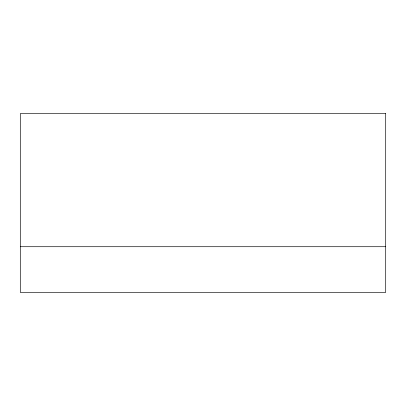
<?xml version="1.0" encoding="UTF-8"?>
<svg xmlns="http://www.w3.org/2000/svg" width="406" height="406" viewBox="0 0 406 406"><rect width="100%" height="100%" fill="white"/><g stroke="black" fill="none" stroke-linecap="round" stroke-linejoin="round"><path stroke-width="0.61" d="M20.3 246.716L385.7 246.716M385.7 113.609L20.3 113.609L20.3 292.391L385.7 292.391L385.7 113.609"/></g></svg>
